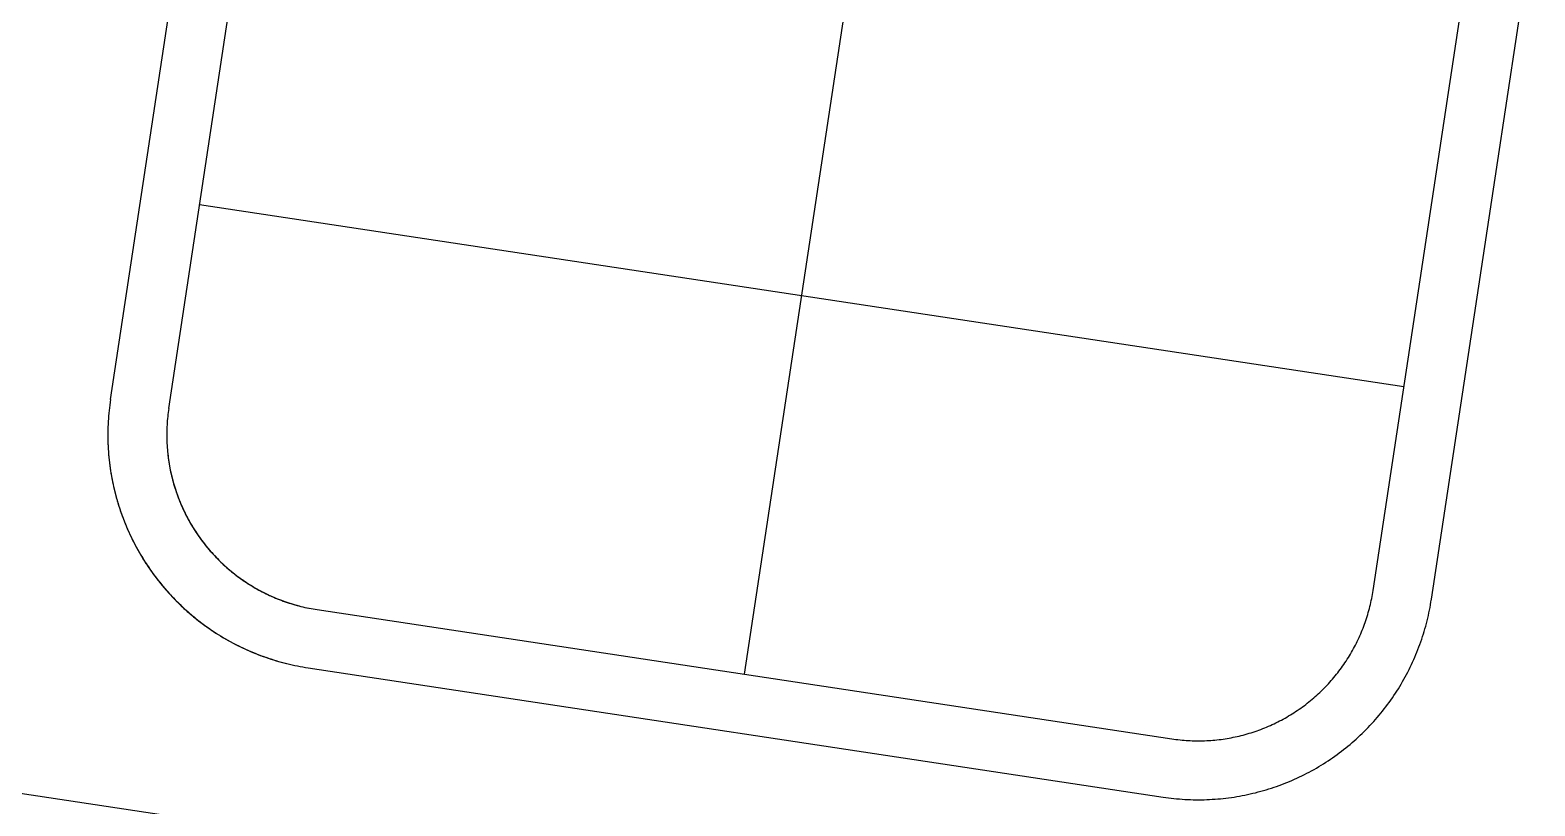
# Model space of a CAD drawing. Header units: metres. Extents: x 680594 to 684853, y 828874 to 830078.
# Drawn here: x 682209.8 to 682286.4, y 829680.5 to 829720 of the extents above; entities that cross this region are included whole.
import ezdxf

# ---------------------------------------------------------------- set-up
doc = ezdxf.new("R2010")
doc.units = ezdxf.units.M
doc.layers.add('PLOT_LINES', color=7, linetype='Continuous')

msp = doc.modelspace()

# ---------------------------------------------------------------- linework, layer by layer
at = {"layer": 'PLOT_LINES'}
for points in [[(682281.086, 829691.053), (682296.426, 829792.514)], [(682281.086, 829691.053), (682296.426, 829792.514)], [(682213.85, 829701.219), (682227.529, 829791.69)], [(682213.85, 829701.219), (682227.529, 829791.69)], [(682213.85, 829701.219), (682227.529, 829791.69)], [(682213.85, 829701.219), (682227.529, 829791.69)], [(682216.816, 829700.77), (682230.046, 829788.276)], [(682216.816, 829700.77), (682230.046, 829788.276)], [(682216.816, 829700.77), (682230.046, 829788.276)], [(682216.816, 829700.77), (682230.046, 829788.276)], [(682246.122, 829687.237), (682260.698, 829783.641)], [(682246.122, 829687.237), (682260.698, 829783.641)], [(682246.122, 829687.237), (682260.698, 829783.641)], [(682246.122, 829687.237), (682260.698, 829783.641)], [(682246.122, 829687.237), (682260.698, 829783.641)], [(682246.122, 829687.237), (682260.698, 829783.641)], [(682246.122, 829687.237), (682260.698, 829783.641)], [(682246.122, 829687.237), (682260.698, 829783.641)], [(682278.119, 829691.502), (682291.35, 829779.007)], [(682278.119, 829691.502), (682291.35, 829779.007)], [(682278.119, 829691.502), (682291.35, 829779.007)], [(682278.119, 829691.502), (682291.35, 829779.007)], [(682218.386, 829711.152), (682279.689, 829701.884)], [(682218.386, 829711.152), (682279.689, 829701.884)], [(682218.386, 829711.152), (682279.689, 829701.884)], [(682218.386, 829711.152), (682279.689, 829701.884)], [(682059.834, 829703.772), (682277.955, 829670.793)], [(682059.834, 829703.772), (682277.955, 829670.793)], [(682213.85, 829701.219), (682213.83, 829701.08), (682213.811, 829700.942), (682213.794, 829700.803), (682213.779, 829700.665), (682213.766, 829700.526), (682213.754, 829700.387), (682213.743, 829700.247), (682213.734, 829700.108), (682213.727, 829699.969), (682213.722, 829699.829), (682213.718, 829699.69), (682213.716, 829699.55), (682213.715, 829699.41), (682213.716, 829699.271), (682213.719, 829699.131), (682213.723, 829698.991), (682213.729, 829698.852), (682213.736, 829698.713), (682213.745, 829698.573), (682213.756, 829698.434), (682213.768, 829698.295), (682213.782, 829698.156), (682213.798, 829698.017), (682213.815, 829697.879), (682213.834, 829697.74), (682213.854, 829697.602), (682213.876, 829697.464), (682213.9, 829697.327), (682213.925, 829697.189), (682213.952, 829697.052), (682213.98, 829696.916), (682214.01, 829696.779), (682214.042, 829696.643), (682214.075, 829696.508), (682214.11, 829696.372), (682214.146, 829696.238), (682214.184, 829696.103), (682214.223, 829695.969), (682214.264, 829695.836), (682214.307, 829695.703), (682214.351, 829695.57), (682214.397, 829695.438), (682214.444, 829695.307), (682214.492, 829695.176), (682214.543, 829695.046), (682214.594, 829694.916), (682214.647, 829694.787), (682214.702, 829694.659), (682214.758, 829694.531), (682214.816, 829694.404), (682214.875, 829694.277), (682214.936, 829694.151), (682214.998, 829694.026), (682215.061, 829693.902), (682215.126, 829693.778), (682215.193, 829693.656), (682215.261, 829693.533), (682215.33, 829693.412), (682215.401, 829693.292), (682215.473, 829693.172), (682215.546, 829693.053), (682215.621, 829692.936), (682215.697, 829692.819), (682215.775, 829692.702), (682215.854, 829692.587), (682215.934, 829692.473), (682216.015, 829692.36), (682216.098, 829692.247), (682216.182, 829692.136), (682216.268, 829692.025), (682216.355, 829691.916), (682216.443, 829691.808), (682216.532, 829691.7), (682216.622, 829691.594), (682216.714, 829691.489), (682216.807, 829691.384), (682216.901, 829691.281), (682216.996, 829691.179), (682217.093, 829691.078), (682217.191, 829690.979), (682217.29, 829690.88), (682217.39, 829690.783), (682217.491, 829690.686), (682217.593, 829690.591), (682217.696, 829690.497), (682217.801, 829690.405), (682217.906, 829690.313), (682218.013, 829690.223), (682218.12, 829690.134), (682218.229, 829690.046), (682218.338, 829689.96), (682218.449, 829689.875), (682218.561, 829689.791), (682218.673, 829689.708), (682218.787, 829689.627), (682218.901, 829689.547), (682219.017, 829689.468), (682219.133, 829689.391), (682219.25, 829689.315), (682219.368, 829689.241), (682219.487, 829689.167), (682219.607, 829689.096), (682219.728, 829689.025), (682219.849, 829688.956), (682219.971, 829688.889), (682220.094, 829688.823), (682220.218, 829688.758), (682220.342, 829688.695), (682220.468, 829688.633), (682220.593, 829688.573), (682220.72, 829688.514), (682220.847, 829688.456), (682220.975, 829688.4), (682221.104, 829688.346), (682221.233, 829688.293), (682221.363, 829688.242), (682221.493, 829688.192), (682221.624, 829688.143), (682221.756, 829688.097), (682221.888, 829688.051), (682222.021, 829688.008), (682222.154, 829687.965), (682222.287, 829687.925), (682222.421, 829687.886), (682222.556, 829687.848), (682222.691, 829687.812), (682222.826, 829687.778), (682222.962, 829687.745), (682223.098, 829687.714), (682223.234, 829687.684), (682223.371, 829687.656), (682223.508, 829687.629), (682223.645, 829687.605), (682223.783, 829687.581), (682223.921, 829687.56)], [(682213.85, 829701.219), (682213.83, 829701.08), (682213.811, 829700.942), (682213.794, 829700.803), (682213.779, 829700.665), (682213.766, 829700.526), (682213.754, 829700.387), (682213.743, 829700.247), (682213.734, 829700.108), (682213.727, 829699.969), (682213.722, 829699.829), (682213.718, 829699.69), (682213.716, 829699.55), (682213.715, 829699.41), (682213.716, 829699.271), (682213.719, 829699.131), (682213.723, 829698.991), (682213.729, 829698.852), (682213.736, 829698.713), (682213.745, 829698.573), (682213.756, 829698.434), (682213.768, 829698.295), (682213.782, 829698.156), (682213.798, 829698.017), (682213.815, 829697.879), (682213.834, 829697.74), (682213.854, 829697.602), (682213.876, 829697.464), (682213.9, 829697.327), (682213.925, 829697.189), (682213.952, 829697.052), (682213.98, 829696.916), (682214.01, 829696.779), (682214.042, 829696.643), (682214.075, 829696.508), (682214.11, 829696.372), (682214.146, 829696.238), (682214.184, 829696.103), (682214.223, 829695.969), (682214.264, 829695.836), (682214.307, 829695.703), (682214.351, 829695.57), (682214.397, 829695.438), (682214.444, 829695.307), (682214.492, 829695.176), (682214.543, 829695.046), (682214.594, 829694.916), (682214.647, 829694.787), (682214.702, 829694.659), (682214.758, 829694.531), (682214.816, 829694.404), (682214.875, 829694.277), (682214.936, 829694.151), (682214.998, 829694.026), (682215.061, 829693.902), (682215.126, 829693.778), (682215.193, 829693.656), (682215.261, 829693.533), (682215.33, 829693.412), (682215.401, 829693.292), (682215.473, 829693.172), (682215.546, 829693.053), (682215.621, 829692.936), (682215.697, 829692.819), (682215.775, 829692.702), (682215.854, 829692.587), (682215.934, 829692.473), (682216.015, 829692.36), (682216.098, 829692.247), (682216.182, 829692.136), (682216.268, 829692.025), (682216.355, 829691.916), (682216.443, 829691.808), (682216.532, 829691.7), (682216.622, 829691.594), (682216.714, 829691.489), (682216.807, 829691.384), (682216.901, 829691.281), (682216.996, 829691.179), (682217.093, 829691.078), (682217.191, 829690.979), (682217.29, 829690.88), (682217.39, 829690.783), (682217.491, 829690.686), (682217.593, 829690.591), (682217.696, 829690.497), (682217.801, 829690.405), (682217.906, 829690.313), (682218.013, 829690.223), (682218.12, 829690.134), (682218.229, 829690.046), (682218.338, 829689.96), (682218.449, 829689.875), (682218.561, 829689.791), (682218.673, 829689.708), (682218.787, 829689.627), (682218.901, 829689.547), (682219.017, 829689.468), (682219.133, 829689.391), (682219.25, 829689.315), (682219.368, 829689.241), (682219.487, 829689.167), (682219.607, 829689.096), (682219.728, 829689.025), (682219.849, 829688.956), (682219.971, 829688.889), (682220.094, 829688.823), (682220.218, 829688.758), (682220.342, 829688.695), (682220.468, 829688.633), (682220.593, 829688.573), (682220.72, 829688.514), (682220.847, 829688.456), (682220.975, 829688.4), (682221.104, 829688.346), (682221.233, 829688.293), (682221.363, 829688.242), (682221.493, 829688.192), (682221.624, 829688.143), (682221.756, 829688.097), (682221.888, 829688.051), (682222.021, 829688.008), (682222.154, 829687.965), (682222.287, 829687.925), (682222.421, 829687.886), (682222.556, 829687.848), (682222.691, 829687.812), (682222.826, 829687.778), (682222.962, 829687.745), (682223.098, 829687.714), (682223.234, 829687.684), (682223.371, 829687.656), (682223.508, 829687.629), (682223.645, 829687.605), (682223.783, 829687.581), (682223.921, 829687.56)], [(682213.85, 829701.219), (682213.83, 829701.079), (682213.811, 829700.94), (682213.794, 829700.8), (682213.779, 829700.661), (682213.765, 829700.521), (682213.753, 829700.38), (682213.743, 829700.24), (682213.734, 829700.1), (682213.727, 829699.959), (682213.721, 829699.819), (682213.718, 829699.678), (682213.716, 829699.537), (682213.715, 829699.397), (682213.716, 829699.256), (682213.719, 829699.115), (682213.723, 829698.975), (682213.73, 829698.834), (682213.737, 829698.694), (682213.747, 829698.553), (682213.758, 829698.413), (682213.77, 829698.273), (682213.785, 829698.133), (682213.801, 829697.993), (682213.818, 829697.854), (682213.837, 829697.715), (682213.858, 829697.575), (682213.881, 829697.437), (682213.905, 829697.298), (682213.931, 829697.16), (682213.958, 829697.022), (682213.987, 829696.884), (682214.018, 829696.747), (682214.05, 829696.61), (682214.084, 829696.473), (682214.119, 829696.337), (682214.156, 829696.201), (682214.195, 829696.066), (682214.235, 829695.931), (682214.276, 829695.797), (682214.32, 829695.663), (682214.365, 829695.53), (682214.411, 829695.397), (682214.459, 829695.265), (682214.509, 829695.133), (682214.56, 829695.002), (682214.612, 829694.872), (682214.666, 829694.742), (682214.722, 829694.613), (682214.779, 829694.484), (682214.838, 829694.356), (682214.898, 829694.229), (682214.96, 829694.103), (682215.023, 829693.977), (682215.087, 829693.852), (682215.154, 829693.728), (682215.221, 829693.604), (682215.29, 829693.482), (682215.36, 829693.36), (682215.432, 829693.239), (682215.505, 829693.119), (682215.58, 829693), (682215.656, 829692.881), (682215.733, 829692.764), (682215.812, 829692.647), (682215.892, 829692.532), (682215.974, 829692.417), (682216.057, 829692.303), (682216.141, 829692.191), (682216.226, 829692.079), (682216.313, 829691.968), (682216.401, 829691.858), (682216.49, 829691.75), (682216.581, 829691.642), (682216.673, 829691.536), (682216.766, 829691.43), (682216.86, 829691.326), (682216.956, 829691.223), (682217.052, 829691.12), (682217.15, 829691.019), (682217.25, 829690.92), (682217.35, 829690.821), (682217.451, 829690.724), (682217.554, 829690.627), (682217.658, 829690.532), (682217.762, 829690.438), (682217.868, 829690.346), (682217.975, 829690.254), (682218.083, 829690.164), (682218.192, 829690.076), (682218.302, 829689.988), (682218.413, 829689.902), (682218.526, 829689.817), (682218.639, 829689.733), (682218.753, 829689.651), (682218.868, 829689.57), (682218.984, 829689.49), (682219.101, 829689.412), (682219.219, 829689.335), (682219.337, 829689.26), (682219.457, 829689.186), (682219.577, 829689.113), (682219.699, 829689.042), (682219.821, 829688.972), (682219.944, 829688.904), (682220.067, 829688.837), (682220.192, 829688.771), (682220.317, 829688.707), (682220.443, 829688.645), (682220.57, 829688.584), (682220.697, 829688.524), (682220.825, 829688.466), (682220.954, 829688.41), (682221.084, 829688.354), (682221.214, 829688.301), (682221.345, 829688.249), (682221.476, 829688.198), (682221.608, 829688.15), (682221.74, 829688.102), (682221.873, 829688.056), (682222.007, 829688.012), (682222.141, 829687.969), (682222.275, 829687.928), (682222.41, 829687.889), (682222.546, 829687.851), (682222.682, 829687.814), (682222.818, 829687.78), (682222.955, 829687.747), (682223.092, 829687.715), (682223.229, 829687.685), (682223.367, 829687.657), (682223.505, 829687.63), (682223.643, 829687.605), (682223.782, 829687.581), (682223.921, 829687.56)], [(682213.85, 829701.219), (682213.83, 829701.079), (682213.811, 829700.94), (682213.794, 829700.8), (682213.779, 829700.661), (682213.765, 829700.521), (682213.753, 829700.38), (682213.743, 829700.24), (682213.734, 829700.1), (682213.727, 829699.959), (682213.721, 829699.819), (682213.718, 829699.678), (682213.716, 829699.537), (682213.715, 829699.397), (682213.716, 829699.256), (682213.719, 829699.115), (682213.723, 829698.975), (682213.73, 829698.834), (682213.737, 829698.694), (682213.747, 829698.553), (682213.758, 829698.413), (682213.77, 829698.273), (682213.785, 829698.133), (682213.801, 829697.993), (682213.818, 829697.854), (682213.837, 829697.715), (682213.858, 829697.575), (682213.881, 829697.437), (682213.905, 829697.298), (682213.931, 829697.16), (682213.958, 829697.022), (682213.987, 829696.884), (682214.018, 829696.747), (682214.05, 829696.61), (682214.084, 829696.473), (682214.119, 829696.337), (682214.156, 829696.201), (682214.195, 829696.066), (682214.235, 829695.931), (682214.276, 829695.797), (682214.32, 829695.663), (682214.365, 829695.53), (682214.411, 829695.397), (682214.459, 829695.265), (682214.509, 829695.133), (682214.56, 829695.002), (682214.612, 829694.872), (682214.666, 829694.742), (682214.722, 829694.613), (682214.779, 829694.484), (682214.838, 829694.356), (682214.898, 829694.229), (682214.96, 829694.103), (682215.023, 829693.977), (682215.087, 829693.852), (682215.154, 829693.728), (682215.221, 829693.604), (682215.29, 829693.482), (682215.36, 829693.36), (682215.432, 829693.239), (682215.505, 829693.119), (682215.58, 829693), (682215.656, 829692.881), (682215.733, 829692.764), (682215.812, 829692.647), (682215.892, 829692.532), (682215.974, 829692.417), (682216.057, 829692.303), (682216.141, 829692.191), (682216.226, 829692.079), (682216.313, 829691.968), (682216.401, 829691.858), (682216.49, 829691.75), (682216.581, 829691.642), (682216.673, 829691.536), (682216.766, 829691.43), (682216.86, 829691.326), (682216.956, 829691.223), (682217.052, 829691.12), (682217.15, 829691.019), (682217.25, 829690.92), (682217.35, 829690.821), (682217.451, 829690.724), (682217.554, 829690.627), (682217.658, 829690.532), (682217.762, 829690.438), (682217.868, 829690.346), (682217.975, 829690.254), (682218.083, 829690.164), (682218.192, 829690.076), (682218.302, 829689.988), (682218.413, 829689.902), (682218.526, 829689.817), (682218.639, 829689.733), (682218.753, 829689.651), (682218.868, 829689.57), (682218.984, 829689.49), (682219.101, 829689.412), (682219.219, 829689.335), (682219.337, 829689.26), (682219.457, 829689.186), (682219.577, 829689.113), (682219.699, 829689.042), (682219.821, 829688.972), (682219.944, 829688.904), (682220.067, 829688.837), (682220.192, 829688.771), (682220.317, 829688.707), (682220.443, 829688.645), (682220.57, 829688.584), (682220.697, 829688.524), (682220.825, 829688.466), (682220.954, 829688.41), (682221.084, 829688.354), (682221.214, 829688.301), (682221.345, 829688.249), (682221.476, 829688.198), (682221.608, 829688.15), (682221.74, 829688.102), (682221.873, 829688.056), (682222.007, 829688.012), (682222.141, 829687.969), (682222.275, 829687.928), (682222.41, 829687.889), (682222.546, 829687.851), (682222.682, 829687.814), (682222.818, 829687.78), (682222.955, 829687.747), (682223.092, 829687.715), (682223.229, 829687.685), (682223.367, 829687.657), (682223.505, 829687.63), (682223.643, 829687.605), (682223.782, 829687.581), (682223.921, 829687.56)], [(682216.816, 829700.77), (682216.801, 829700.667), (682216.787, 829700.563), (682216.775, 829700.459), (682216.763, 829700.355), (682216.753, 829700.25), (682216.744, 829700.146), (682216.736, 829700.042), (682216.73, 829699.937), (682216.724, 829699.833), (682216.72, 829699.728), (682216.717, 829699.623), (682216.715, 829699.519), (682216.715, 829699.414), (682216.716, 829699.309), (682216.718, 829699.204), (682216.721, 829699.1), (682216.725, 829698.995), (682216.731, 829698.891), (682216.738, 829698.786), (682216.746, 829698.682), (682216.755, 829698.577), (682216.765, 829698.473), (682216.777, 829698.369), (682216.79, 829698.265), (682216.804, 829698.161), (682216.819, 829698.058), (682216.836, 829697.954), (682216.854, 829697.851), (682216.873, 829697.748), (682216.893, 829697.645), (682216.914, 829697.543), (682216.936, 829697.441), (682216.96, 829697.339), (682216.985, 829697.237), (682217.011, 829697.135), (682217.038, 829697.034), (682217.067, 829696.934), (682217.096, 829696.833), (682217.127, 829696.733), (682217.159, 829696.633), (682217.192, 829696.534), (682217.226, 829696.435), (682217.261, 829696.336), (682217.298, 829696.238), (682217.336, 829696.141), (682217.374, 829696.043), (682217.414, 829695.946), (682217.455, 829695.85), (682217.498, 829695.754), (682217.541, 829695.659), (682217.585, 829695.564), (682217.631, 829695.47), (682217.677, 829695.376), (682217.725, 829695.283), (682217.774, 829695.19), (682217.823, 829695.098), (682217.874, 829695.006), (682217.926, 829694.915), (682217.979, 829694.825), (682218.033, 829694.735), (682218.088, 829694.646), (682218.144, 829694.558), (682218.202, 829694.47), (682218.26, 829694.383), (682218.319, 829694.297), (682218.379, 829694.211), (682218.44, 829694.126), (682218.502, 829694.042), (682218.566, 829693.958), (682218.63, 829693.875), (682218.695, 829693.793), (682218.761, 829693.712), (682218.828, 829693.631), (682218.895, 829693.552), (682218.964, 829693.473), (682219.034, 829693.395), (682219.105, 829693.317), (682219.176, 829693.241), (682219.248, 829693.165), (682219.322, 829693.09), (682219.396, 829693.016), (682219.471, 829692.943), (682219.547, 829692.871), (682219.623, 829692.8), (682219.701, 829692.729), (682219.779, 829692.66), (682219.858, 829692.591), (682219.938, 829692.523), (682220.019, 829692.457), (682220.1, 829692.391), (682220.183, 829692.326), (682220.266, 829692.262), (682220.349, 829692.199), (682220.434, 829692.137), (682220.519, 829692.076), (682220.605, 829692.016), (682220.691, 829691.957), (682220.778, 829691.899), (682220.866, 829691.842), (682220.955, 829691.787), (682221.044, 829691.732), (682221.134, 829691.678), (682221.224, 829691.625), (682221.315, 829691.573), (682221.407, 829691.523), (682221.499, 829691.473), (682221.592, 829691.425), (682221.686, 829691.377), (682221.779, 829691.331), (682221.874, 829691.286), (682221.969, 829691.241), (682222.064, 829691.198), (682222.16, 829691.157), (682222.257, 829691.116), (682222.354, 829691.076), (682222.451, 829691.037), (682222.549, 829691), (682222.647, 829690.964), (682222.746, 829690.929), (682222.845, 829690.895), (682222.944, 829690.862), (682223.044, 829690.83), (682223.144, 829690.8), (682223.245, 829690.77), (682223.346, 829690.742), (682223.447, 829690.715), (682223.548, 829690.689), (682223.65, 829690.665), (682223.752, 829690.641), (682223.854, 829690.619), (682223.957, 829690.598), (682224.06, 829690.578), (682224.163, 829690.56), (682224.266, 829690.542), (682224.37, 829690.526)], [(682216.816, 829700.77), (682216.801, 829700.667), (682216.787, 829700.563), (682216.775, 829700.459), (682216.763, 829700.355), (682216.753, 829700.25), (682216.744, 829700.146), (682216.736, 829700.042), (682216.73, 829699.937), (682216.724, 829699.833), (682216.72, 829699.728), (682216.717, 829699.623), (682216.715, 829699.519), (682216.715, 829699.414), (682216.716, 829699.309), (682216.718, 829699.204), (682216.721, 829699.1), (682216.725, 829698.995), (682216.731, 829698.891), (682216.738, 829698.786), (682216.746, 829698.682), (682216.755, 829698.577), (682216.765, 829698.473), (682216.777, 829698.369), (682216.79, 829698.265), (682216.804, 829698.161), (682216.819, 829698.058), (682216.836, 829697.954), (682216.854, 829697.851), (682216.873, 829697.748), (682216.893, 829697.645), (682216.914, 829697.543), (682216.936, 829697.441), (682216.96, 829697.339), (682216.985, 829697.237), (682217.011, 829697.135), (682217.038, 829697.034), (682217.067, 829696.934), (682217.096, 829696.833), (682217.127, 829696.733), (682217.159, 829696.633), (682217.192, 829696.534), (682217.226, 829696.435), (682217.261, 829696.336), (682217.298, 829696.238), (682217.336, 829696.141), (682217.374, 829696.043), (682217.414, 829695.946), (682217.455, 829695.85), (682217.498, 829695.754), (682217.541, 829695.659), (682217.585, 829695.564), (682217.631, 829695.47), (682217.677, 829695.376), (682217.725, 829695.283), (682217.774, 829695.19), (682217.823, 829695.098), (682217.874, 829695.006), (682217.926, 829694.915), (682217.979, 829694.825), (682218.033, 829694.735), (682218.088, 829694.646), (682218.144, 829694.558), (682218.202, 829694.47), (682218.26, 829694.383), (682218.319, 829694.297), (682218.379, 829694.211), (682218.44, 829694.126), (682218.502, 829694.042), (682218.566, 829693.958), (682218.63, 829693.875), (682218.695, 829693.793), (682218.761, 829693.712), (682218.828, 829693.631), (682218.895, 829693.552), (682218.964, 829693.473), (682219.034, 829693.395), (682219.105, 829693.317), (682219.176, 829693.241), (682219.248, 829693.165), (682219.322, 829693.09), (682219.396, 829693.016), (682219.471, 829692.943), (682219.547, 829692.871), (682219.623, 829692.8), (682219.701, 829692.729), (682219.779, 829692.66), (682219.858, 829692.591), (682219.938, 829692.523), (682220.019, 829692.457), (682220.1, 829692.391), (682220.183, 829692.326), (682220.266, 829692.262), (682220.349, 829692.199), (682220.434, 829692.137), (682220.519, 829692.076), (682220.605, 829692.016), (682220.691, 829691.957), (682220.778, 829691.899), (682220.866, 829691.842), (682220.955, 829691.787), (682221.044, 829691.732), (682221.134, 829691.678), (682221.224, 829691.625), (682221.315, 829691.573), (682221.407, 829691.523), (682221.499, 829691.473), (682221.592, 829691.425), (682221.686, 829691.377), (682221.779, 829691.331), (682221.874, 829691.286), (682221.969, 829691.241), (682222.064, 829691.198), (682222.16, 829691.157), (682222.257, 829691.116), (682222.354, 829691.076), (682222.451, 829691.037), (682222.549, 829691), (682222.647, 829690.964), (682222.746, 829690.929), (682222.845, 829690.895), (682222.944, 829690.862), (682223.044, 829690.83), (682223.144, 829690.8), (682223.245, 829690.77), (682223.346, 829690.742), (682223.447, 829690.715), (682223.548, 829690.689), (682223.65, 829690.665), (682223.752, 829690.641), (682223.854, 829690.619), (682223.957, 829690.598), (682224.06, 829690.578), (682224.163, 829690.56), (682224.266, 829690.542), (682224.37, 829690.526)], [(682216.816, 829700.77), (682216.801, 829700.666), (682216.787, 829700.561), (682216.774, 829700.456), (682216.763, 829700.352), (682216.753, 829700.247), (682216.744, 829700.141), (682216.736, 829700.036), (682216.729, 829699.931), (682216.724, 829699.826), (682216.72, 829699.72), (682216.717, 829699.615), (682216.715, 829699.509), (682216.715, 829699.404), (682216.716, 829699.298), (682216.718, 829699.193), (682216.721, 829699.087), (682216.726, 829698.982), (682216.732, 829698.877), (682216.739, 829698.771), (682216.747, 829698.666), (682216.757, 829698.561), (682216.767, 829698.456), (682216.779, 829698.351), (682216.792, 829698.247), (682216.807, 829698.142), (682216.823, 829698.038), (682216.839, 829697.934), (682216.857, 829697.83), (682216.877, 829697.726), (682216.897, 829697.622), (682216.919, 829697.519), (682216.942, 829697.416), (682216.966, 829697.314), (682216.991, 829697.211), (682217.018, 829697.109), (682217.046, 829697.007), (682217.075, 829696.906), (682217.105, 829696.805), (682217.136, 829696.704), (682217.169, 829696.604), (682217.202, 829696.504), (682217.237, 829696.404), (682217.273, 829696.305), (682217.31, 829696.206), (682217.349, 829696.108), (682217.388, 829696.01), (682217.429, 829695.913), (682217.47, 829695.816), (682217.513, 829695.719), (682217.557, 829695.623), (682217.602, 829695.528), (682217.649, 829695.433), (682217.696, 829695.339), (682217.744, 829695.245), (682217.794, 829695.152), (682217.845, 829695.059), (682217.896, 829694.968), (682217.949, 829694.876), (682218.003, 829694.785), (682218.058, 829694.695), (682218.114, 829694.606), (682218.171, 829694.517), (682218.229, 829694.429), (682218.288, 829694.342), (682218.348, 829694.255), (682218.409, 829694.169), (682218.471, 829694.084), (682218.534, 829693.999), (682218.598, 829693.915), (682218.663, 829693.832), (682218.729, 829693.75), (682218.796, 829693.669), (682218.864, 829693.588), (682218.933, 829693.508), (682219.003, 829693.429), (682219.074, 829693.351), (682219.146, 829693.273), (682219.218, 829693.197), (682219.292, 829693.121), (682219.366, 829693.046), (682219.441, 829692.972), (682219.517, 829692.899), (682219.594, 829692.827), (682219.672, 829692.755), (682219.75, 829692.685), (682219.83, 829692.616), (682219.91, 829692.547), (682219.991, 829692.479), (682220.073, 829692.413), (682220.156, 829692.347), (682220.239, 829692.282), (682220.323, 829692.219), (682220.408, 829692.156), (682220.493, 829692.094), (682220.58, 829692.034), (682220.667, 829691.974), (682220.754, 829691.915), (682220.843, 829691.858), (682220.932, 829691.801), (682221.021, 829691.746), (682221.112, 829691.691), (682221.203, 829691.638), (682221.294, 829691.585), (682221.387, 829691.534), (682221.479, 829691.484), (682221.573, 829691.435), (682221.667, 829691.387), (682221.761, 829691.34), (682221.856, 829691.294), (682221.952, 829691.249), (682222.048, 829691.206), (682222.144, 829691.163), (682222.242, 829691.122), (682222.339, 829691.082), (682222.437, 829691.043), (682222.536, 829691.005), (682222.635, 829690.968), (682222.734, 829690.933), (682222.834, 829690.898), (682222.934, 829690.865), (682223.034, 829690.833), (682223.135, 829690.802), (682223.236, 829690.773), (682223.338, 829690.744), (682223.44, 829690.717), (682223.542, 829690.691), (682223.645, 829690.666), (682223.748, 829690.642), (682223.851, 829690.62), (682223.954, 829690.599), (682224.058, 829690.579), (682224.161, 829690.56), (682224.265, 829690.542), (682224.37, 829690.526)], [(682216.816, 829700.77), (682216.801, 829700.666), (682216.787, 829700.561), (682216.774, 829700.456), (682216.763, 829700.352), (682216.753, 829700.247), (682216.744, 829700.141), (682216.736, 829700.036), (682216.729, 829699.931), (682216.724, 829699.826), (682216.72, 829699.72), (682216.717, 829699.615), (682216.715, 829699.509), (682216.715, 829699.404), (682216.716, 829699.298), (682216.718, 829699.193), (682216.721, 829699.087), (682216.726, 829698.982), (682216.732, 829698.877), (682216.739, 829698.771), (682216.747, 829698.666), (682216.757, 829698.561), (682216.767, 829698.456), (682216.779, 829698.351), (682216.792, 829698.247), (682216.807, 829698.142), (682216.823, 829698.038), (682216.839, 829697.934), (682216.857, 829697.83), (682216.877, 829697.726), (682216.897, 829697.622), (682216.919, 829697.519), (682216.942, 829697.416), (682216.966, 829697.314), (682216.991, 829697.211), (682217.018, 829697.109), (682217.046, 829697.007), (682217.075, 829696.906), (682217.105, 829696.805), (682217.136, 829696.704), (682217.169, 829696.604), (682217.202, 829696.504), (682217.237, 829696.404), (682217.273, 829696.305), (682217.31, 829696.206), (682217.349, 829696.108), (682217.388, 829696.01), (682217.429, 829695.913), (682217.47, 829695.816), (682217.513, 829695.719), (682217.557, 829695.623), (682217.602, 829695.528), (682217.649, 829695.433), (682217.696, 829695.339), (682217.744, 829695.245), (682217.794, 829695.152), (682217.845, 829695.059), (682217.896, 829694.968), (682217.949, 829694.876), (682218.003, 829694.785), (682218.058, 829694.695), (682218.114, 829694.606), (682218.171, 829694.517), (682218.229, 829694.429), (682218.288, 829694.342), (682218.348, 829694.255), (682218.409, 829694.169), (682218.471, 829694.084), (682218.534, 829693.999), (682218.598, 829693.915), (682218.663, 829693.832), (682218.729, 829693.75), (682218.796, 829693.669), (682218.864, 829693.588), (682218.933, 829693.508), (682219.003, 829693.429), (682219.074, 829693.351), (682219.146, 829693.273), (682219.218, 829693.197), (682219.292, 829693.121), (682219.366, 829693.046), (682219.441, 829692.972), (682219.517, 829692.899), (682219.594, 829692.827), (682219.672, 829692.755), (682219.75, 829692.685), (682219.83, 829692.616), (682219.91, 829692.547), (682219.991, 829692.479), (682220.073, 829692.413), (682220.156, 829692.347), (682220.239, 829692.282), (682220.323, 829692.219), (682220.408, 829692.156), (682220.493, 829692.094), (682220.58, 829692.034), (682220.667, 829691.974), (682220.754, 829691.915), (682220.843, 829691.858), (682220.932, 829691.801), (682221.021, 829691.746), (682221.112, 829691.691), (682221.203, 829691.638), (682221.294, 829691.585), (682221.387, 829691.534), (682221.479, 829691.484), (682221.573, 829691.435), (682221.667, 829691.387), (682221.761, 829691.34), (682221.856, 829691.294), (682221.952, 829691.249), (682222.048, 829691.206), (682222.144, 829691.163), (682222.242, 829691.122), (682222.339, 829691.082), (682222.437, 829691.043), (682222.536, 829691.005), (682222.635, 829690.968), (682222.734, 829690.933), (682222.834, 829690.898), (682222.934, 829690.865), (682223.034, 829690.833), (682223.135, 829690.802), (682223.236, 829690.773), (682223.338, 829690.744), (682223.44, 829690.717), (682223.542, 829690.691), (682223.645, 829690.666), (682223.748, 829690.642), (682223.851, 829690.62), (682223.954, 829690.599), (682224.058, 829690.579), (682224.161, 829690.56), (682224.265, 829690.542), (682224.37, 829690.526)], [(682267.875, 829683.948), (682267.979, 829683.933), (682268.083, 829683.919), (682268.186, 829683.907), (682268.291, 829683.895), (682268.395, 829683.885), (682268.499, 829683.876), (682268.604, 829683.868), (682268.708, 829683.862), (682268.813, 829683.856), (682268.917, 829683.852), (682269.022, 829683.849), (682269.127, 829683.847), (682269.231, 829683.847), (682269.336, 829683.848), (682269.441, 829683.85), (682269.545, 829683.853), (682269.65, 829683.857), (682269.755, 829683.863), (682269.859, 829683.87), (682269.964, 829683.878), (682270.068, 829683.887), (682270.172, 829683.897), (682270.276, 829683.909), (682270.38, 829683.922), (682270.484, 829683.936), (682270.587, 829683.951), (682270.691, 829683.968), (682270.794, 829683.986), (682270.897, 829684.005), (682271, 829684.025), (682271.102, 829684.046), (682271.205, 829684.068), (682271.307, 829684.092), (682271.408, 829684.117), (682271.51, 829684.143), (682271.611, 829684.17), (682271.712, 829684.199), (682271.812, 829684.228), (682271.912, 829684.259), (682272.012, 829684.291), (682272.111, 829684.324), (682272.21, 829684.358), (682272.309, 829684.393), (682272.407, 829684.43), (682272.505, 829684.468), (682272.602, 829684.506), (682272.699, 829684.546), (682272.795, 829684.587), (682272.891, 829684.63), (682272.986, 829684.673), (682273.081, 829684.717), (682273.176, 829684.763), (682273.269, 829684.809), (682273.363, 829684.857), (682273.455, 829684.906), (682273.547, 829684.955), (682273.639, 829685.006), (682273.73, 829685.058), (682273.82, 829685.111), (682273.91, 829685.165), (682273.999, 829685.22), (682274.087, 829685.276), (682274.175, 829685.334), (682274.262, 829685.392), (682274.349, 829685.451), (682274.434, 829685.511), (682274.519, 829685.572), (682274.604, 829685.634), (682274.687, 829685.697), (682274.77, 829685.762), (682274.852, 829685.827), (682274.933, 829685.893), (682275.014, 829685.96), (682275.094, 829686.027), (682275.173, 829686.096), (682275.251, 829686.166), (682275.328, 829686.237), (682275.405, 829686.308), (682275.48, 829686.38), (682275.555, 829686.454), (682275.629, 829686.528), (682275.702, 829686.603), (682275.774, 829686.679), (682275.846, 829686.755), (682275.916, 829686.833), (682275.986, 829686.911), (682276.054, 829686.99), (682276.122, 829687.07), (682276.189, 829687.151), (682276.254, 829687.232), (682276.319, 829687.315), (682276.383, 829687.398), (682276.446, 829687.481), (682276.508, 829687.566), (682276.569, 829687.651), (682276.629, 829687.737), (682276.688, 829687.823), (682276.746, 829687.91), (682276.803, 829687.998), (682276.859, 829688.087), (682276.914, 829688.176), (682276.967, 829688.266), (682277.02, 829688.356), (682277.072, 829688.447), (682277.123, 829688.539), (682277.172, 829688.631), (682277.221, 829688.724), (682277.268, 829688.817), (682277.314, 829688.911), (682277.36, 829689.006), (682277.404, 829689.101), (682277.447, 829689.196), (682277.489, 829689.292), (682277.53, 829689.389), (682277.569, 829689.486), (682277.608, 829689.583), (682277.645, 829689.681), (682277.681, 829689.779), (682277.717, 829689.878), (682277.751, 829689.977), (682277.783, 829690.076), (682277.815, 829690.176), (682277.846, 829690.276), (682277.875, 829690.377), (682277.903, 829690.478), (682277.93, 829690.579), (682277.956, 829690.68), (682277.98, 829690.782), (682278.004, 829690.884), (682278.026, 829690.986), (682278.047, 829691.089), (682278.067, 829691.192), (682278.086, 829691.295), (682278.103, 829691.398), (682278.119, 829691.502)], [(682267.875, 829683.948), (682267.979, 829683.933), (682268.083, 829683.919), (682268.186, 829683.907), (682268.291, 829683.895), (682268.395, 829683.885), (682268.499, 829683.876), (682268.604, 829683.868), (682268.708, 829683.862), (682268.813, 829683.856), (682268.917, 829683.852), (682269.022, 829683.849), (682269.127, 829683.847), (682269.231, 829683.847), (682269.336, 829683.848), (682269.441, 829683.85), (682269.545, 829683.853), (682269.65, 829683.857), (682269.755, 829683.863), (682269.859, 829683.87), (682269.964, 829683.878), (682270.068, 829683.887), (682270.172, 829683.897), (682270.276, 829683.909), (682270.38, 829683.922), (682270.484, 829683.936), (682270.587, 829683.951), (682270.691, 829683.968), (682270.794, 829683.986), (682270.897, 829684.005), (682271, 829684.025), (682271.102, 829684.046), (682271.205, 829684.068), (682271.307, 829684.092), (682271.408, 829684.117), (682271.51, 829684.143), (682271.611, 829684.17), (682271.712, 829684.199), (682271.812, 829684.228), (682271.912, 829684.259), (682272.012, 829684.291), (682272.111, 829684.324), (682272.21, 829684.358), (682272.309, 829684.393), (682272.407, 829684.43), (682272.505, 829684.468), (682272.602, 829684.506), (682272.699, 829684.546), (682272.795, 829684.587), (682272.891, 829684.63), (682272.986, 829684.673), (682273.081, 829684.717), (682273.176, 829684.763), (682273.269, 829684.809), (682273.363, 829684.857), (682273.455, 829684.906), (682273.547, 829684.955), (682273.639, 829685.006), (682273.73, 829685.058), (682273.82, 829685.111), (682273.91, 829685.165), (682273.999, 829685.22), (682274.087, 829685.276), (682274.175, 829685.334), (682274.262, 829685.392), (682274.349, 829685.451), (682274.434, 829685.511), (682274.519, 829685.572), (682274.604, 829685.634), (682274.687, 829685.697), (682274.77, 829685.762), (682274.852, 829685.827), (682274.933, 829685.893), (682275.014, 829685.96), (682275.094, 829686.027), (682275.173, 829686.096), (682275.251, 829686.166), (682275.328, 829686.237), (682275.405, 829686.308), (682275.48, 829686.38), (682275.555, 829686.454), (682275.629, 829686.528), (682275.702, 829686.603), (682275.774, 829686.679), (682275.846, 829686.755), (682275.916, 829686.833), (682275.986, 829686.911), (682276.054, 829686.99), (682276.122, 829687.07), (682276.189, 829687.151), (682276.254, 829687.232), (682276.319, 829687.315), (682276.383, 829687.398), (682276.446, 829687.481), (682276.508, 829687.566), (682276.569, 829687.651), (682276.629, 829687.737), (682276.688, 829687.823), (682276.746, 829687.91), (682276.803, 829687.998), (682276.859, 829688.087), (682276.914, 829688.176), (682276.967, 829688.266), (682277.02, 829688.356), (682277.072, 829688.447), (682277.123, 829688.539), (682277.172, 829688.631), (682277.221, 829688.724), (682277.268, 829688.817), (682277.314, 829688.911), (682277.36, 829689.006), (682277.404, 829689.101), (682277.447, 829689.196), (682277.489, 829689.292), (682277.53, 829689.389), (682277.569, 829689.486), (682277.608, 829689.583), (682277.645, 829689.681), (682277.681, 829689.779), (682277.717, 829689.878), (682277.751, 829689.977), (682277.783, 829690.076), (682277.815, 829690.176), (682277.846, 829690.276), (682277.875, 829690.377), (682277.903, 829690.478), (682277.93, 829690.579), (682277.956, 829690.68), (682277.98, 829690.782), (682278.004, 829690.884), (682278.026, 829690.986), (682278.047, 829691.089), (682278.067, 829691.192), (682278.086, 829691.295), (682278.103, 829691.398), (682278.119, 829691.502)], [(682267.875, 829683.948), (682267.979, 829683.933), (682268.083, 829683.919), (682268.186, 829683.907), (682268.291, 829683.895), (682268.395, 829683.885), (682268.499, 829683.876), (682268.604, 829683.868), (682268.708, 829683.862), (682268.813, 829683.856), (682268.917, 829683.852), (682269.022, 829683.849), (682269.127, 829683.847), (682269.231, 829683.847), (682269.336, 829683.848), (682269.441, 829683.85), (682269.545, 829683.853), (682269.65, 829683.857), (682269.755, 829683.863), (682269.859, 829683.87), (682269.964, 829683.878), (682270.068, 829683.887), (682270.172, 829683.897), (682270.276, 829683.909), (682270.38, 829683.922), (682270.484, 829683.936), (682270.587, 829683.951), (682270.691, 829683.968), (682270.794, 829683.986), (682270.897, 829684.005), (682271, 829684.025), (682271.102, 829684.046), (682271.205, 829684.068), (682271.307, 829684.092), (682271.408, 829684.117), (682271.51, 829684.143), (682271.611, 829684.17), (682271.712, 829684.199), (682271.812, 829684.228), (682271.912, 829684.259), (682272.012, 829684.291), (682272.111, 829684.324), (682272.21, 829684.358), (682272.309, 829684.393), (682272.407, 829684.43), (682272.505, 829684.468), (682272.602, 829684.506), (682272.699, 829684.546), (682272.795, 829684.587), (682272.891, 829684.63), (682272.986, 829684.673), (682273.081, 829684.717), (682273.176, 829684.763), (682273.269, 829684.809), (682273.363, 829684.857), (682273.455, 829684.906), (682273.547, 829684.955), (682273.639, 829685.006), (682273.73, 829685.058), (682273.82, 829685.111), (682273.91, 829685.165), (682273.999, 829685.22), (682274.087, 829685.276), (682274.175, 829685.334), (682274.262, 829685.392), (682274.349, 829685.451), (682274.434, 829685.511), (682274.519, 829685.572), (682274.604, 829685.634), (682274.687, 829685.697), (682274.77, 829685.762), (682274.852, 829685.827), (682274.933, 829685.893), (682275.014, 829685.96), (682275.094, 829686.027), (682275.173, 829686.096), (682275.251, 829686.166), (682275.328, 829686.237), (682275.405, 829686.308), (682275.48, 829686.38), (682275.555, 829686.454), (682275.629, 829686.528), (682275.702, 829686.603), (682275.774, 829686.679), (682275.846, 829686.755), (682275.916, 829686.833), (682275.986, 829686.911), (682276.054, 829686.99), (682276.122, 829687.07), (682276.189, 829687.151), (682276.254, 829687.232), (682276.319, 829687.315), (682276.383, 829687.398), (682276.446, 829687.481), (682276.508, 829687.566), (682276.569, 829687.651), (682276.629, 829687.737), (682276.688, 829687.823), (682276.746, 829687.91), (682276.803, 829687.998), (682276.859, 829688.087), (682276.914, 829688.176), (682276.967, 829688.266), (682277.02, 829688.356), (682277.072, 829688.447), (682277.123, 829688.539), (682277.172, 829688.631), (682277.221, 829688.724), (682277.268, 829688.817), (682277.314, 829688.911), (682277.36, 829689.006), (682277.404, 829689.101), (682277.447, 829689.196), (682277.489, 829689.292), (682277.53, 829689.389), (682277.569, 829689.486), (682277.608, 829689.583), (682277.645, 829689.681), (682277.681, 829689.779), (682277.717, 829689.878), (682277.751, 829689.977), (682277.783, 829690.076), (682277.815, 829690.176), (682277.846, 829690.276), (682277.875, 829690.377), (682277.903, 829690.478), (682277.93, 829690.579), (682277.956, 829690.68), (682277.98, 829690.782), (682278.004, 829690.884), (682278.026, 829690.986), (682278.047, 829691.089), (682278.067, 829691.192), (682278.086, 829691.295), (682278.103, 829691.398), (682278.119, 829691.502)], [(682267.875, 829683.948), (682267.979, 829683.933), (682268.083, 829683.919), (682268.186, 829683.907), (682268.291, 829683.895), (682268.395, 829683.885), (682268.499, 829683.876), (682268.604, 829683.868), (682268.708, 829683.862), (682268.813, 829683.856), (682268.917, 829683.852), (682269.022, 829683.849), (682269.127, 829683.847), (682269.231, 829683.847), (682269.336, 829683.848), (682269.441, 829683.85), (682269.545, 829683.853), (682269.65, 829683.857), (682269.755, 829683.863), (682269.859, 829683.87), (682269.964, 829683.878), (682270.068, 829683.887), (682270.172, 829683.897), (682270.276, 829683.909), (682270.38, 829683.922), (682270.484, 829683.936), (682270.587, 829683.951), (682270.691, 829683.968), (682270.794, 829683.986), (682270.897, 829684.005), (682271, 829684.025), (682271.102, 829684.046), (682271.205, 829684.068), (682271.307, 829684.092), (682271.408, 829684.117), (682271.51, 829684.143), (682271.611, 829684.17), (682271.712, 829684.199), (682271.812, 829684.228), (682271.912, 829684.259), (682272.012, 829684.291), (682272.111, 829684.324), (682272.21, 829684.358), (682272.309, 829684.393), (682272.407, 829684.43), (682272.505, 829684.468), (682272.602, 829684.506), (682272.699, 829684.546), (682272.795, 829684.587), (682272.891, 829684.63), (682272.986, 829684.673), (682273.081, 829684.717), (682273.176, 829684.763), (682273.269, 829684.809), (682273.363, 829684.857), (682273.455, 829684.906), (682273.547, 829684.955), (682273.639, 829685.006), (682273.73, 829685.058), (682273.82, 829685.111), (682273.91, 829685.165), (682273.999, 829685.22), (682274.087, 829685.276), (682274.175, 829685.334), (682274.262, 829685.392), (682274.349, 829685.451), (682274.434, 829685.511), (682274.519, 829685.572), (682274.604, 829685.634), (682274.687, 829685.697), (682274.77, 829685.762), (682274.852, 829685.827), (682274.933, 829685.893), (682275.014, 829685.96), (682275.094, 829686.027), (682275.173, 829686.096), (682275.251, 829686.166), (682275.328, 829686.237), (682275.405, 829686.308), (682275.48, 829686.38), (682275.555, 829686.454), (682275.629, 829686.528), (682275.702, 829686.603), (682275.774, 829686.679), (682275.846, 829686.755), (682275.916, 829686.833), (682275.986, 829686.911), (682276.054, 829686.99), (682276.122, 829687.07), (682276.189, 829687.151), (682276.254, 829687.232), (682276.319, 829687.315), (682276.383, 829687.398), (682276.446, 829687.481), (682276.508, 829687.566), (682276.569, 829687.651), (682276.629, 829687.737), (682276.688, 829687.823), (682276.746, 829687.91), (682276.803, 829687.998), (682276.859, 829688.087), (682276.914, 829688.176), (682276.967, 829688.266), (682277.02, 829688.356), (682277.072, 829688.447), (682277.123, 829688.539), (682277.172, 829688.631), (682277.221, 829688.724), (682277.268, 829688.817), (682277.314, 829688.911), (682277.36, 829689.006), (682277.404, 829689.101), (682277.447, 829689.196), (682277.489, 829689.292), (682277.53, 829689.389), (682277.569, 829689.486), (682277.608, 829689.583), (682277.645, 829689.681), (682277.681, 829689.779), (682277.717, 829689.878), (682277.751, 829689.977), (682277.783, 829690.076), (682277.815, 829690.176), (682277.846, 829690.276), (682277.875, 829690.377), (682277.903, 829690.478), (682277.93, 829690.579), (682277.956, 829690.68), (682277.98, 829690.782), (682278.004, 829690.884), (682278.026, 829690.986), (682278.047, 829691.089), (682278.067, 829691.192), (682278.086, 829691.295), (682278.103, 829691.398), (682278.119, 829691.502)], [(682224.37, 829690.526), (682267.875, 829683.948)], [(682224.37, 829690.526), (682267.875, 829683.948)], [(682224.37, 829690.526), (682267.875, 829683.948)], [(682224.37, 829690.526), (682267.875, 829683.948)], [(682267.427, 829680.982), (682267.565, 829680.962), (682267.703, 829680.943), (682267.842, 829680.926), (682267.981, 829680.911), (682268.12, 829680.898), (682268.259, 829680.886), (682268.398, 829680.875), (682268.537, 829680.866), (682268.677, 829680.859), (682268.816, 829680.854), (682268.956, 829680.85), (682269.095, 829680.848), (682269.235, 829680.847), (682269.375, 829680.848), (682269.514, 829680.851), (682269.654, 829680.855), (682269.793, 829680.861), (682269.933, 829680.868), (682270.072, 829680.877), (682270.211, 829680.888), (682270.35, 829680.9), (682270.489, 829680.914), (682270.628, 829680.93), (682270.767, 829680.947), (682270.905, 829680.966), (682271.043, 829680.986), (682271.181, 829681.008), (682271.319, 829681.032), (682271.456, 829681.057), (682271.593, 829681.084), (682271.73, 829681.112), (682271.866, 829681.142), (682272.002, 829681.174), (682272.138, 829681.207), (682272.273, 829681.242), (682272.408, 829681.278), (682272.542, 829681.316), (682272.676, 829681.355), (682272.81, 829681.396), (682272.943, 829681.439), (682273.075, 829681.483), (682273.207, 829681.528), (682273.338, 829681.576), (682273.469, 829681.624), (682273.6, 829681.675), (682273.729, 829681.726), (682273.858, 829681.779), (682273.987, 829681.834), (682274.115, 829681.89), (682274.242, 829681.948), (682274.368, 829682.007), (682274.494, 829682.068), (682274.619, 829682.13), (682274.743, 829682.193), (682274.867, 829682.258), (682274.99, 829682.325), (682275.112, 829682.393), (682275.233, 829682.462), (682275.354, 829682.533), (682275.473, 829682.605), (682275.592, 829682.678), (682275.71, 829682.753), (682275.827, 829682.829), (682275.943, 829682.907), (682276.058, 829682.986), (682276.172, 829683.066), (682276.286, 829683.147), (682276.398, 829683.23), (682276.509, 829683.314), (682276.62, 829683.4), (682276.729, 829683.487), (682276.838, 829683.575), (682276.945, 829683.664), (682277.051, 829683.754), (682277.157, 829683.846), (682277.261, 829683.939), (682277.364, 829684.033), (682277.466, 829684.128), (682277.567, 829684.225), (682277.667, 829684.323), (682277.765, 829684.422), (682277.863, 829684.521), (682277.959, 829684.623), (682278.054, 829684.725), (682278.148, 829684.828), (682278.241, 829684.933), (682278.332, 829685.038), (682278.422, 829685.145), (682278.511, 829685.252), (682278.599, 829685.361), (682278.686, 829685.47), (682278.771, 829685.581), (682278.855, 829685.693), (682278.937, 829685.805), (682279.019, 829685.919), (682279.098, 829686.033), (682279.177, 829686.149), (682279.254, 829686.265), (682279.33, 829686.382), (682279.405, 829686.5), (682279.478, 829686.619), (682279.55, 829686.739), (682279.62, 829686.86), (682279.689, 829686.981), (682279.757, 829687.103), (682279.823, 829687.226), (682279.887, 829687.35), (682279.951, 829687.474), (682280.012, 829687.6), (682280.073, 829687.725), (682280.132, 829687.852), (682280.189, 829687.979), (682280.245, 829688.107), (682280.299, 829688.236), (682280.352, 829688.365), (682280.404, 829688.495), (682280.453, 829688.625), (682280.502, 829688.756), (682280.549, 829688.888), (682280.594, 829689.02), (682280.638, 829689.153), (682280.68, 829689.286), (682280.721, 829689.419), (682280.76, 829689.553), (682280.797, 829689.688), (682280.833, 829689.823), (682280.868, 829689.958), (682280.9, 829690.094), (682280.932, 829690.23), (682280.961, 829690.366), (682280.989, 829690.503), (682281.016, 829690.64), (682281.041, 829690.777), (682281.064, 829690.915), (682281.086, 829691.053)], [(682267.427, 829680.982), (682267.565, 829680.962), (682267.703, 829680.943), (682267.842, 829680.926), (682267.981, 829680.911), (682268.12, 829680.898), (682268.259, 829680.886), (682268.398, 829680.875), (682268.537, 829680.866), (682268.677, 829680.859), (682268.816, 829680.854), (682268.956, 829680.85), (682269.095, 829680.848), (682269.235, 829680.847), (682269.375, 829680.848), (682269.514, 829680.851), (682269.654, 829680.855), (682269.793, 829680.861), (682269.933, 829680.868), (682270.072, 829680.877), (682270.211, 829680.888), (682270.35, 829680.9), (682270.489, 829680.914), (682270.628, 829680.93), (682270.767, 829680.947), (682270.905, 829680.966), (682271.043, 829680.986), (682271.181, 829681.008), (682271.319, 829681.032), (682271.456, 829681.057), (682271.593, 829681.084), (682271.73, 829681.112), (682271.866, 829681.142), (682272.002, 829681.174), (682272.138, 829681.207), (682272.273, 829681.242), (682272.408, 829681.278), (682272.542, 829681.316), (682272.676, 829681.355), (682272.81, 829681.396), (682272.943, 829681.439), (682273.075, 829681.483), (682273.207, 829681.528), (682273.338, 829681.576), (682273.469, 829681.624), (682273.6, 829681.675), (682273.729, 829681.726), (682273.858, 829681.779), (682273.987, 829681.834), (682274.115, 829681.89), (682274.242, 829681.948), (682274.368, 829682.007), (682274.494, 829682.068), (682274.619, 829682.13), (682274.743, 829682.193), (682274.867, 829682.258), (682274.99, 829682.325), (682275.112, 829682.393), (682275.233, 829682.462), (682275.354, 829682.533), (682275.473, 829682.605), (682275.592, 829682.678), (682275.71, 829682.753), (682275.827, 829682.829), (682275.943, 829682.907), (682276.058, 829682.986), (682276.172, 829683.066), (682276.286, 829683.147), (682276.398, 829683.23), (682276.509, 829683.314), (682276.62, 829683.4), (682276.729, 829683.487), (682276.838, 829683.575), (682276.945, 829683.664), (682277.051, 829683.754), (682277.157, 829683.846), (682277.261, 829683.939), (682277.364, 829684.033), (682277.466, 829684.128), (682277.567, 829684.225), (682277.667, 829684.323), (682277.765, 829684.422), (682277.863, 829684.521), (682277.959, 829684.623), (682278.054, 829684.725), (682278.148, 829684.828), (682278.241, 829684.933), (682278.332, 829685.038), (682278.422, 829685.145), (682278.511, 829685.252), (682278.599, 829685.361), (682278.686, 829685.47), (682278.771, 829685.581), (682278.855, 829685.693), (682278.937, 829685.805), (682279.019, 829685.919), (682279.098, 829686.033), (682279.177, 829686.149), (682279.254, 829686.265), (682279.33, 829686.382), (682279.405, 829686.5), (682279.478, 829686.619), (682279.55, 829686.739), (682279.62, 829686.86), (682279.689, 829686.981), (682279.757, 829687.103), (682279.823, 829687.226), (682279.887, 829687.35), (682279.951, 829687.474), (682280.012, 829687.6), (682280.073, 829687.725), (682280.132, 829687.852), (682280.189, 829687.979), (682280.245, 829688.107), (682280.299, 829688.236), (682280.352, 829688.365), (682280.404, 829688.495), (682280.453, 829688.625), (682280.502, 829688.756), (682280.549, 829688.888), (682280.594, 829689.02), (682280.638, 829689.153), (682280.68, 829689.286), (682280.721, 829689.419), (682280.76, 829689.553), (682280.797, 829689.688), (682280.833, 829689.823), (682280.868, 829689.958), (682280.9, 829690.094), (682280.932, 829690.23), (682280.961, 829690.366), (682280.989, 829690.503), (682281.016, 829690.64), (682281.041, 829690.777), (682281.064, 829690.915), (682281.086, 829691.053)], [(682267.427, 829680.982), (682267.565, 829680.962), (682267.703, 829680.943), (682267.842, 829680.926), (682267.981, 829680.911), (682268.12, 829680.898), (682268.259, 829680.886), (682268.398, 829680.875), (682268.537, 829680.866), (682268.677, 829680.859), (682268.816, 829680.854), (682268.956, 829680.85), (682269.095, 829680.848), (682269.235, 829680.847), (682269.375, 829680.848), (682269.514, 829680.851), (682269.654, 829680.855), (682269.793, 829680.861), (682269.933, 829680.868), (682270.072, 829680.877), (682270.211, 829680.888), (682270.35, 829680.9), (682270.489, 829680.914), (682270.628, 829680.93), (682270.767, 829680.947), (682270.905, 829680.966), (682271.043, 829680.986), (682271.181, 829681.008), (682271.319, 829681.032), (682271.456, 829681.057), (682271.593, 829681.084), (682271.73, 829681.112), (682271.866, 829681.142), (682272.002, 829681.174), (682272.138, 829681.207), (682272.273, 829681.242), (682272.408, 829681.278), (682272.542, 829681.316), (682272.676, 829681.355), (682272.81, 829681.396), (682272.943, 829681.439), (682273.075, 829681.483), (682273.207, 829681.528), (682273.338, 829681.576), (682273.469, 829681.624), (682273.6, 829681.675), (682273.729, 829681.726), (682273.858, 829681.779), (682273.987, 829681.834), (682274.115, 829681.89), (682274.242, 829681.948), (682274.368, 829682.007), (682274.494, 829682.068), (682274.619, 829682.13), (682274.743, 829682.193), (682274.867, 829682.258), (682274.99, 829682.325), (682275.112, 829682.393), (682275.233, 829682.462), (682275.354, 829682.533), (682275.473, 829682.605), (682275.592, 829682.678), (682275.71, 829682.753), (682275.827, 829682.829), (682275.943, 829682.907), (682276.058, 829682.986), (682276.172, 829683.066), (682276.286, 829683.147), (682276.398, 829683.23), (682276.509, 829683.314), (682276.62, 829683.4), (682276.729, 829683.487), (682276.838, 829683.575), (682276.945, 829683.664), (682277.051, 829683.754), (682277.157, 829683.846), (682277.261, 829683.939), (682277.364, 829684.033), (682277.466, 829684.128), (682277.567, 829684.225), (682277.667, 829684.323), (682277.765, 829684.422), (682277.863, 829684.521), (682277.959, 829684.623), (682278.054, 829684.725), (682278.148, 829684.828), (682278.241, 829684.933), (682278.332, 829685.038), (682278.422, 829685.145), (682278.511, 829685.252), (682278.599, 829685.361), (682278.686, 829685.47), (682278.771, 829685.581), (682278.855, 829685.693), (682278.937, 829685.805), (682279.019, 829685.919), (682279.098, 829686.033), (682279.177, 829686.149), (682279.254, 829686.265), (682279.33, 829686.382), (682279.405, 829686.5), (682279.478, 829686.619), (682279.55, 829686.739), (682279.62, 829686.86), (682279.689, 829686.981), (682279.757, 829687.103), (682279.823, 829687.226), (682279.887, 829687.35), (682279.951, 829687.474), (682280.012, 829687.6), (682280.073, 829687.725), (682280.132, 829687.852), (682280.189, 829687.979), (682280.245, 829688.107), (682280.299, 829688.236), (682280.352, 829688.365), (682280.404, 829688.495), (682280.453, 829688.625), (682280.502, 829688.756), (682280.549, 829688.888), (682280.594, 829689.02), (682280.638, 829689.153), (682280.68, 829689.286), (682280.721, 829689.419), (682280.76, 829689.553), (682280.797, 829689.688), (682280.833, 829689.823), (682280.868, 829689.958), (682280.9, 829690.094), (682280.932, 829690.23), (682280.961, 829690.366), (682280.989, 829690.503), (682281.016, 829690.64), (682281.041, 829690.777), (682281.064, 829690.915), (682281.086, 829691.053)], [(682267.427, 829680.982), (682267.565, 829680.962), (682267.703, 829680.943), (682267.842, 829680.926), (682267.981, 829680.911), (682268.12, 829680.898), (682268.259, 829680.886), (682268.398, 829680.875), (682268.537, 829680.866), (682268.677, 829680.859), (682268.816, 829680.854), (682268.956, 829680.85), (682269.095, 829680.848), (682269.235, 829680.847), (682269.375, 829680.848), (682269.514, 829680.851), (682269.654, 829680.855), (682269.793, 829680.861), (682269.933, 829680.868), (682270.072, 829680.877), (682270.211, 829680.888), (682270.35, 829680.9), (682270.489, 829680.914), (682270.628, 829680.93), (682270.767, 829680.947), (682270.905, 829680.966), (682271.043, 829680.986), (682271.181, 829681.008), (682271.319, 829681.032), (682271.456, 829681.057), (682271.593, 829681.084), (682271.73, 829681.112), (682271.866, 829681.142), (682272.002, 829681.174), (682272.138, 829681.207), (682272.273, 829681.242), (682272.408, 829681.278), (682272.542, 829681.316), (682272.676, 829681.355), (682272.81, 829681.396), (682272.943, 829681.439), (682273.075, 829681.483), (682273.207, 829681.528), (682273.338, 829681.576), (682273.469, 829681.624), (682273.6, 829681.675), (682273.729, 829681.726), (682273.858, 829681.779), (682273.987, 829681.834), (682274.115, 829681.89), (682274.242, 829681.948), (682274.368, 829682.007), (682274.494, 829682.068), (682274.619, 829682.13), (682274.743, 829682.193), (682274.867, 829682.258), (682274.99, 829682.325), (682275.112, 829682.393), (682275.233, 829682.462), (682275.354, 829682.533), (682275.473, 829682.605), (682275.592, 829682.678), (682275.71, 829682.753), (682275.827, 829682.829), (682275.943, 829682.907), (682276.058, 829682.986), (682276.172, 829683.066), (682276.286, 829683.147), (682276.398, 829683.23), (682276.509, 829683.314), (682276.62, 829683.4), (682276.729, 829683.487), (682276.838, 829683.575), (682276.945, 829683.664), (682277.051, 829683.754), (682277.157, 829683.846), (682277.261, 829683.939), (682277.364, 829684.033), (682277.466, 829684.128), (682277.567, 829684.225), (682277.667, 829684.323), (682277.765, 829684.422), (682277.863, 829684.521), (682277.959, 829684.623), (682278.054, 829684.725), (682278.148, 829684.828), (682278.241, 829684.933), (682278.332, 829685.038), (682278.422, 829685.145), (682278.511, 829685.252), (682278.599, 829685.361), (682278.686, 829685.47), (682278.771, 829685.581), (682278.855, 829685.693), (682278.937, 829685.805), (682279.019, 829685.919), (682279.098, 829686.033), (682279.177, 829686.149), (682279.254, 829686.265), (682279.33, 829686.382), (682279.405, 829686.5), (682279.478, 829686.619), (682279.55, 829686.739), (682279.62, 829686.86), (682279.689, 829686.981), (682279.757, 829687.103), (682279.823, 829687.226), (682279.887, 829687.35), (682279.951, 829687.474), (682280.012, 829687.6), (682280.073, 829687.725), (682280.132, 829687.852), (682280.189, 829687.979), (682280.245, 829688.107), (682280.299, 829688.236), (682280.352, 829688.365), (682280.404, 829688.495), (682280.453, 829688.625), (682280.502, 829688.756), (682280.549, 829688.888), (682280.594, 829689.02), (682280.638, 829689.153), (682280.68, 829689.286), (682280.721, 829689.419), (682280.76, 829689.553), (682280.797, 829689.688), (682280.833, 829689.823), (682280.868, 829689.958), (682280.9, 829690.094), (682280.932, 829690.23), (682280.961, 829690.366), (682280.989, 829690.503), (682281.016, 829690.64), (682281.041, 829690.777), (682281.064, 829690.915), (682281.086, 829691.053)], [(682281.074, 829690.975), (682281.086, 829691.053)], [(682281.074, 829690.975), (682281.086, 829691.053)], [(682281.074, 829690.975), (682281.086, 829691.053)], [(682281.074, 829690.975), (682281.086, 829691.053)], [(682223.921, 829687.56), (682267.427, 829680.982)], [(682223.921, 829687.56), (682267.427, 829680.982)], [(682223.921, 829687.56), (682267.427, 829680.982)], [(682223.921, 829687.56), (682267.427, 829680.982)]]:
    msp.add_lwpolyline(points, dxfattribs=at)

doc.saveas('drawing.dxf')
